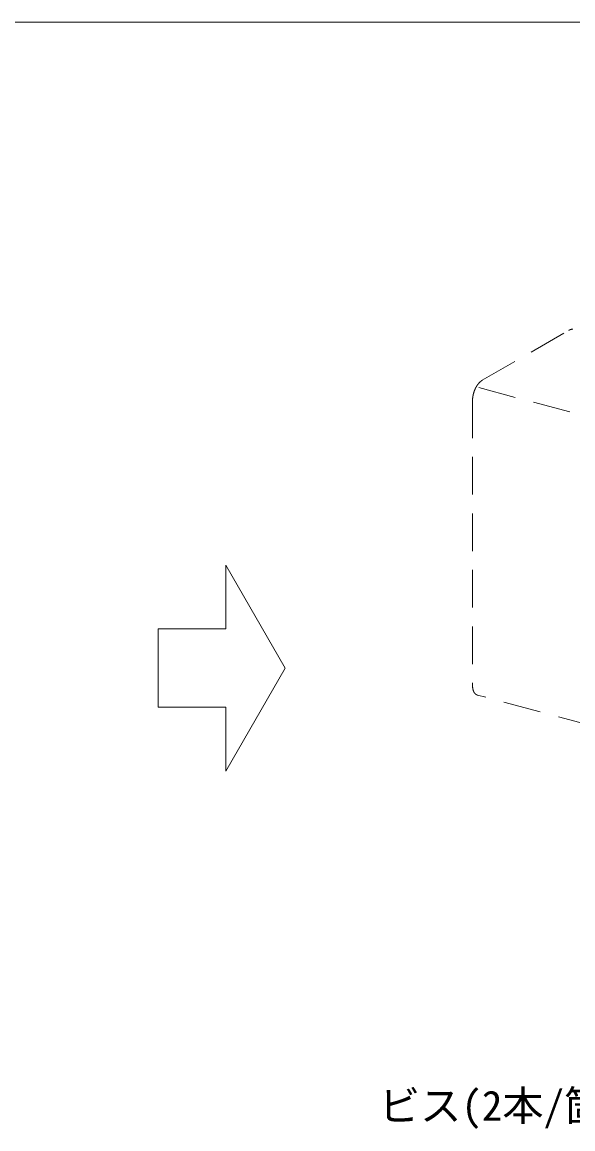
# Model space of a CAD drawing. Units: millimetres on the paper. Extents: x -205 to 205, y -143 to 143.
# Drawn here: x 38.81 to 56.37, y -7.37 to 27.89 of the extents above; entities that cross this region are included whole.
import ezdxf
from ezdxf.enums import TextEntityAlignment as Align

# ---------------------------------------------------------------- set-up
doc = ezdxf.new("R2010")
doc.units = ezdxf.units.MM
doc.linetypes.add('DASHED1', pattern=[1.8, 1.2, -0.6])
for name, color, linetype, lineweight in [('4-1_吊り材', 4, 'DASHED1', 18), ('4-6_文字__矢印', 7, 'Continuous', 18), ('4-9_躯体他', 4, 'DASHED1', 18), ('F-3_野縁', 3, 'Continuous', 18)]:
    doc.layers.add(name, color=color, linetype=linetype, lineweight=lineweight)
doc.styles.add('ＭＳ ゴシック', font='')
doc.styles.get('ＭＳ ゴシック').set_extended_font_data('MS Gothic')

msp = doc.modelspace()

# ---------------------------------------------------------------- linework, layer by layer
at = {"layer": '4-1_吊り材'}
for p, q in [((53.481, 16.479), (56.237, 18.071)), ((53.17, 15.84), (53.17, 6.759)), ((62.285, 4.05), (53.326, 6.451))]:
    msp.add_line(p, q, dxfattribs=at)
at = {"layer": '4-6_文字__矢印'}
for p, q in [((45.309, 10.588), (45.309, 8.557)), ((47.202, 7.309), (45.309, 10.588)), ((43.146, 6.061), (43.146, 8.557)), ((45.309, 8.557), (43.146, 8.557)), ((47.202, 7.309), (45.309, 4.03)), ((45.309, 6.061), (43.146, 6.061)), ((45.309, 4.03), (45.309, 6.061))]:
    msp.add_line(p, q, dxfattribs=at)
at = {"layer": '4-9_躯体他'}
msp.add_line((63.223, 13.606), (53.288, 16.268), dxfattribs=at)
for centre, radius, start, end in [((56.385, 17.813), 0.297, 114.2083, 120.0815), ((56.367, 17.855), 0.251, 107.6446, 114.2144), ((56.355, 17.891), 0.214, 100.3349, 107.6466), ((56.35, 17.919), 0.186, 92.2913, 100.3297), ((56.349, 17.938), 0.166, 83.6178, 92.2763), ((54.041, 15.838), 0.868, 151.22, 154.0933), ((53.998, 15.863), 0.818, 148.2347, 151.2234), ((53.947, 15.894), 0.759, 145.0959, 148.2385), ((53.893, 15.932), 0.692, 141.7603, 145.1003), ((53.838, 15.975), 0.622, 138.1774, 141.7653), ((53.784, 16.023), 0.55, 134.2893, 138.1833), ((53.735, 16.074), 0.479, 130.0284, 134.296), ((53.692, 16.125), 0.412, 125.318, 130.036), ((53.657, 16.175), 0.351, 120.0736, 125.3261), ((53.885, 15.839), 0.715, 176.7043, 179.9736), ((53.949, 15.836), 0.779, 173.6215, 176.7084), ((54.005, 15.83), 0.836, 170.6788, 173.6251), ((54.051, 15.822), 0.882, 167.8394, 170.6821), ((54.084, 15.815), 0.916, 165.07, 167.8424), ((54.103, 15.81), 0.935, 162.3399, 165.0728), ((54.108, 15.809), 0.94, 159.6194, 162.3426), ((54.098, 15.812), 0.93, 156.8795, 159.6222), ((54.076, 15.822), 0.906, 154.0902, 156.8823), ((53.815, 6.759), 0.646, 179.9688, 183.4684), ((53.744, 6.755), 0.574, 183.4628, 187.2482), ((53.673, 6.746), 0.503, 187.2418, 191.3774), ((53.606, 6.732), 0.434, 191.3701, 195.9296), ((53.545, 6.715), 0.371, 195.9216, 200.9871), ((53.492, 6.695), 0.314, 200.979, 206.637), ((53.449, 6.673), 0.265, 206.6301, 212.9617), ((53.415, 6.651), 0.225, 212.958, 220.0216), ((53.391, 6.631), 0.194, 220.0241, 227.8281), ((53.376, 6.614), 0.172, 227.8397, 236.3108), ((53.368, 6.603), 0.158, 236.3325, 245.2929), ((53.366, 6.598), 0.152, 245.3222, 254.4969), ((53.367, 6.6), 0.155, 254.5273, 255.2478)]:
    msp.add_arc(centre, radius, start, end, dxfattribs=at)
at = {"layer": 'F-3_野縁'}
msp.add_line((-45.25, 27.889), (191, 27.889), dxfattribs=at)

# ---------------------------------------------------------------- texts
at = {"layer": '4-6_文字__矢印', "style": 'ＭＳ ゴシック'}
msp.add_text('ビス(2本/箇所)', height=0.9622, dxfattribs=at).set_placement((50.187, -7.401), align=Align.BOTTOM_LEFT)

doc.saveas('drawing.dxf')
